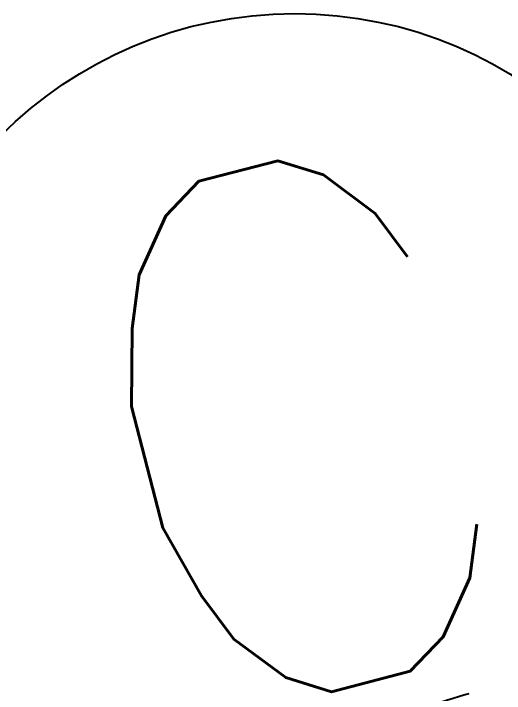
# Model space of a CAD drawing. Extents: x 421500 to 422711, y 436000 to 437000.
# Drawn here: x 421957.786 to 421960.114, y 436510.279 to 436513.502 of the extents above; entities that cross this region are included whole.
import ezdxf

# ---------------------------------------------------------------- set-up
doc = ezdxf.new("R2010")
doc.units = 0
doc.linetypes.add('XREF UTC_716709_AJB_1b$0$BLIP', pattern=[1, 0.5, -0.5])
doc.layers.add('00-Island Refs', color=2, linetype='Continuous')
doc.layers.add('XREF UTC_716709_AJB_1b$0$du-SLDUCT-F1', color=30, linetype='XREF UTC_716709_AJB_1b$0$BLIP')
doc.styles.add('01-KeyText', font='romans.shx', dxfattribs={"width": 0.9})

msp = doc.modelspace()

# ---------------------------------------------------------------- linework, layer by layer
at = {"layer": '00-Island Refs'}
msp.add_circle((421959.1192, 436511.5328), 1.9688, dxfattribs=at)
at = {"layer": 'XREF UTC_716709_AJB_1b$0$du-SLDUCT-F1', "flags": 128}
msp.add_lwpolyline([(421966.7242, 436512.0084, 0.007824), (421964.4288, 436511.5292, 0.013945), (421963.1537, 436511.2045, 0.00201), (421959.9936, 436510.2915, 0.012868), (421959.5045, 436510.1342, 0.02194), (421957.772, 436509.441, 0.033661), (421956.6992, 436508.8664), (421954.2659, 436507.3439), (421951.4314, 436505.5704, 0.074664), (421950.9253, 436505.1371, 0.018728), (421949.2719, 436503.0763), (421947.2398, 436500.3397), (421944.5796, 436496.7571), (421941.3747, 436492.441), (421937.3762, 436487.0562, -0.000986), (421935.0353, 436483.9165, -0.000599), (421931.1634, 436478.7578)], format="xyb", dxfattribs=at)

# ---------------------------------------------------------------- texts
at = {"layer": '00-Island Refs', "insert": (421959.1192, 436511.5328), "char_height": 2.5, "width": 1.785714, "attachment_point": 5, "rotation": 14.5449, "style": '01-KeyText'}
msp.add_mtext('C', dxfattribs=at)

doc.saveas('drawing.dxf')
